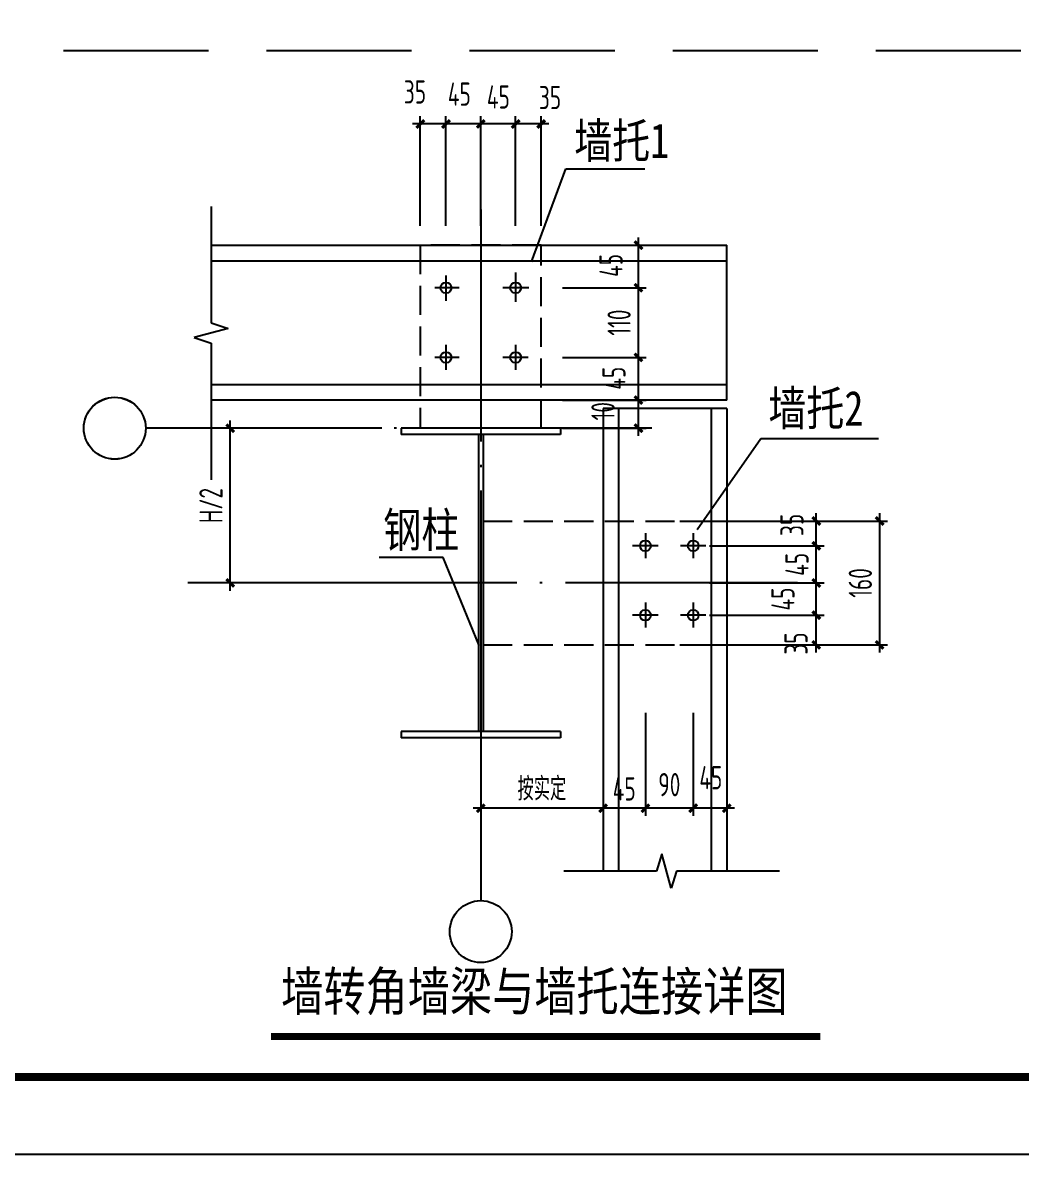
# Model space of a CAD drawing. Header units: millimetres. Extents: x 6950065 to 7140129, y 16284814 to 19754034.
# Drawn here: x 7026182 to 7039092, y 17736100 to 17750723 of the extents above; entities that cross this region are included whole.
import ezdxf

# ---------------------------------------------------------------- set-up
doc = ezdxf.new("R2010")
doc.units = ezdxf.units.MM
doc.header["$LTSCALE"] = 1500
doc.header["$MEASUREMENT"] = 0
doc.linetypes.add('DASH', pattern=[0.35, 0.25, -0.1])
doc.linetypes.add('DOTE', pattern=[2.4200000000000004, 2, -0.2, 0.02, -0.2])
doc.layers.get('Defpoints').update_dxf_attribs({"color": 1})
doc.layers.add('10', color=7, linetype='Continuous', lineweight=35)
for name, color, linetype in [('C型钢', 6, 'Continuous'), ('DOTE', 250, 'DOTE'), ('OTHER', 7, 'Continuous'), ('PUB_DIM', 161, 'Continuous'), ('PUB_TEXT', 7, 'Continuous'), ('TK', 4, 'Continuous'), ('图层1', 8, 'Continuous'), ('综合布线', 6, 'Continuous')]:
    doc.layers.add(name, color=color, linetype=linetype)
doc.styles.add('-宋体', font='', dxfattribs={"width": 0.8})
doc.styles.add('TSSD_Dimension', font='Tssdeng.shx', dxfattribs={"width": 0.699999988079071, "bigfont": 'hztxt.shx'})
doc.styles.get('-宋体').set_extended_font_data('SimSun')
doc.dimstyles.new('TSSD_20_100', dxfattribs={"dimtxt": 300, "dimasz": 100, "dimexe": 100, "dimexo": 250, "dimgap": 100, "dimtad": 1, "dimdec": 0, "dimlfac": 0.2, "dimzin": 0, "dimdsep": 46, "dimtxsty": 'TSSD_Dimension', "dimblk": 'ARCHTICK', "dimcen": 0, "dimdle": 100, "dimclrt": 7, "dimadec": 0, "dimazin": 0, "dimtfac": 1, "dimtdec": 0, "dimtix": 1, "dimtmove": 2, "dimatfit": 3, "dimfxl": 0, "dimtolj": 1, "dimtzin": 0, "dimarcsym": 0})

# ---------------------------------------------------------------- blocks, each defined once
blk = doc.blocks.new('_ArchTick')
at = {"color": 0, "linetype": 'ByBlock', "const_width": 0.4}
blk.add_lwpolyline([(-0.5, -0.5), (0.5, 0.5)], dxfattribs=at)
blk = doc.blocks.new('*D1072')
at = {"layer": 'Defpoints', "color": 0}
for p in [(7033683.957648532, 17742054.24461463), (7034232.147648534, 17742054.24461463), (7033683.957648532, 17740572.18479036)]:
    blk.add_point(p, dxfattribs=at)
at = {"layer": 'PUB_DIM', "color": 0, "lineweight": -2}
for p, q in [((7033683.957648532, 17741804.24461463), (7033683.957648532, 17740472.18479036)), ((7034232.147648534, 17741804.24461463), (7034232.147648534, 17740472.18479036)), ((7034332.147648534, 17740572.18479036), (7033583.957648532, 17740572.18479036))]:
    blk.add_line(p, q, dxfattribs=at)
at = {"layer": 'PUB_DIM', "color": 0, "lineweight": -2, "xscale": 100, "yscale": 100, "zscale": 100, "rotation": 180}
blk.add_blockref('_ArchTick', (7033683.957648532, 17740572.18479036), dxfattribs=at)
at = {"layer": 'PUB_DIM', "color": 0, "lineweight": -2, "xscale": 100, "yscale": 100, "zscale": 100}
blk.add_blockref('_ArchTick', (7034232.147648534, 17740572.18479036), dxfattribs=at)
at = {"layer": 'PUB_DIM', "color": 7, "insert": (7033958.052648533, 17740822.18479036), "char_height": 300, "attachment_point": 5, "style": 'TSSD_Dimension'}
blk.add_mtext('\\A1;45', dxfattribs=at)
blk = doc.blocks.new('*D1073')
at = {"layer": 'Defpoints', "color": 0}
for p in [(7032103.962067677, 17742054.24461463), (7033683.957648532, 17742054.24461463), (7032103.962067677, 17740572.18479036)]:
    blk.add_point(p, dxfattribs=at)
at = {"layer": 'PUB_DIM', "color": 0, "lineweight": -2}
for p, q in [((7032103.962067677, 17741804.24461463), (7032103.962067677, 17740472.18479036)), ((7033683.957648532, 17741804.24461463), (7033683.957648532, 17740472.18479036)), ((7033783.957648532, 17740572.18479036), (7032003.962067677, 17740572.18479036))]:
    blk.add_line(p, q, dxfattribs=at)
at = {"layer": 'PUB_DIM', "color": 0, "lineweight": -2, "xscale": 100, "yscale": 100, "zscale": 100, "rotation": 180}
blk.add_blockref('_ArchTick', (7032103.962067677, 17740572.18479036), dxfattribs=at)
at = {"layer": 'PUB_DIM', "color": 0, "lineweight": -2, "xscale": 100, "yscale": 100, "zscale": 100}
blk.add_blockref('_ArchTick', (7033683.957648532, 17740572.18479036), dxfattribs=at)
at = {"layer": 'PUB_DIM', "color": 7, "insert": (7032893.959858105, 17740822.18479036), "char_height": 300, "attachment_point": 5, "style": 'TSSD_Dimension'}
blk.add_mtext('\\A1;按实定', dxfattribs=at)
blk = doc.blocks.new('*D1074')
at = {"layer": 'Defpoints', "color": 0}
for p in [(7034850.107648533, 17742054.24461463), (7035283.957648532, 17742054.24461463), (7034850.107648533, 17740572.18479036)]:
    blk.add_point(p, dxfattribs=at)
at = {"layer": 'PUB_DIM', "color": 0, "lineweight": -2}
for p, q in [((7034850.107648533, 17741804.24461463), (7034850.107648533, 17740472.18479036)), ((7035283.957648532, 17741804.24461463), (7035283.957648532, 17740472.18479036)), ((7035383.957648532, 17740572.18479036), (7034750.107648533, 17740572.18479036))]:
    blk.add_line(p, q, dxfattribs=at)
at = {"layer": 'PUB_DIM', "color": 0, "lineweight": -2, "xscale": 100, "yscale": 100, "zscale": 100, "rotation": 180}
blk.add_blockref('_ArchTick', (7034850.107648533, 17740572.18479036), dxfattribs=at)
at = {"layer": 'PUB_DIM', "color": 0, "lineweight": -2, "xscale": 100, "yscale": 100, "zscale": 100}
blk.add_blockref('_ArchTick', (7035283.957648532, 17740572.18479036), dxfattribs=at)
at = {"layer": 'PUB_DIM', "color": 7, "insert": (7035077.471088259, 17740967.28397634), "char_height": 300, "attachment_point": 5, "style": 'TSSD_Dimension'}
blk.add_mtext('\\A1;45', dxfattribs=at)
blk = doc.blocks.new('*D1075')
at = {"layer": 'Defpoints', "color": 0}
for p in [(7034232.147648534, 17742054.24461463), (7034850.107648533, 17742054.24461463), (7034232.147648534, 17740572.18479036)]:
    blk.add_point(p, dxfattribs=at)
at = {"layer": 'PUB_DIM', "color": 0, "lineweight": -2}
for p, q in [((7034232.147648534, 17741804.24461463), (7034232.147648534, 17740472.18479036)), ((7034850.107648533, 17741804.24461463), (7034850.107648533, 17740472.18479036)), ((7034950.107648533, 17740572.18479036), (7034132.147648534, 17740572.18479036))]:
    blk.add_line(p, q, dxfattribs=at)
at = {"layer": 'PUB_DIM', "color": 0, "lineweight": -2, "xscale": 100, "yscale": 100, "zscale": 100, "rotation": 180}
blk.add_blockref('_ArchTick', (7034232.147648534, 17740572.18479036), dxfattribs=at)
at = {"layer": 'PUB_DIM', "color": 0, "lineweight": -2, "xscale": 100, "yscale": 100, "zscale": 100}
blk.add_blockref('_ArchTick', (7034850.107648533, 17740572.18479036), dxfattribs=at)
at = {"layer": 'PUB_DIM', "color": 7, "insert": (7034541.127648534, 17740877.2187576), "char_height": 300, "attachment_point": 5, "style": 'TSSD_Dimension'}
blk.add_mtext('\\A1;90', dxfattribs=at)
blk = doc.blocks.new('*D1076')
at = {"layer": 'Defpoints', "color": 0}
for p in [(7032911.1866573, 17747296.99047669), (7034142.209417528, 17747296.99047669), (7032911.1866573, 17746396.99047669)]:
    blk.add_point(p, dxfattribs=at)
at = {"layer": 'PUB_DIM', "color": 0, "lineweight": -2}
for p, q in [((7033161.1866573, 17747296.99047669), (7034242.209417528, 17747296.99047669)), ((7034142.209417528, 17746296.99047669), (7034142.209417528, 17747396.99047669)), ((7033161.1866573, 17746396.99047669), (7034242.209417528, 17746396.99047669))]:
    blk.add_line(p, q, dxfattribs=at)
at = {"layer": 'PUB_DIM', "color": 0, "lineweight": -2, "xscale": 100, "yscale": 100, "zscale": 100}
for p, rotation in [((7034142.209417528, 17747296.99047669), 90), ((7034142.209417528, 17746396.99047669), 270)]:
    blk.add_blockref('_ArchTick', p, dxfattribs=dict(at, rotation=rotation))
at = {"layer": 'PUB_DIM', "color": 7, "insert": (7033892.209417525, 17746846.99047669), "char_height": 300, "attachment_point": 5, "rotation": 90, "style": 'TSSD_Dimension'}
blk.add_mtext('\\A1;110', dxfattribs=at)
blk = doc.blocks.new('*D1077')
at = {"layer": 'Defpoints', "color": 0}
for p in [(7028865.789110625, 17745483.2610707), (7031073.962067677, 17745483.2610707), (7031073.962067677, 17743483.25955558)]:
    blk.add_point(p, dxfattribs=at)
at = {"layer": 'PUB_DIM', "color": 0, "lineweight": -2}
for p, q in [((7028865.789110625, 17743383.25955558), (7028865.789110625, 17745583.2610707)), ((7030823.962067677, 17745483.2610707), (7028765.789110625, 17745483.2610707)), ((7030823.962067677, 17743483.25955558), (7028765.789110625, 17743483.25955558))]:
    blk.add_line(p, q, dxfattribs=at)
at = {"layer": 'PUB_DIM', "color": 0, "lineweight": -2, "xscale": 100, "yscale": 100, "zscale": 100}
for p, rotation in [((7028865.789110625, 17745483.2610707), 90), ((7028865.789110625, 17743483.25955558), 270)]:
    blk.add_blockref('_ArchTick', p, dxfattribs=dict(at, rotation=rotation))
at = {"layer": 'PUB_DIM', "color": 7, "insert": (7028615.789110622, 17744483.26031314), "char_height": 300, "attachment_point": 5, "rotation": 90, "style": 'TSSD_Dimension'}
blk.add_mtext('\\A1;H/2', dxfattribs=at)
blk = doc.blocks.new('*D1078')
at = {"layer": 'Defpoints', "color": 0}
for p in [(7032911.1866573, 17745846.99047669), (7034142.209417528, 17745846.99047669), (7032911.1866573, 17745483.26078489)]:
    blk.add_point(p, dxfattribs=at)
at = {"layer": 'PUB_DIM', "color": 0, "lineweight": -2}
for p, q in [((7033161.1866573, 17745846.99047669), (7034242.209417528, 17745846.99047669)), ((7034142.209417528, 17745383.26078489), (7034142.209417528, 17745946.99047669)), ((7033161.1866573, 17745483.26078489), (7034242.209417528, 17745483.26078489))]:
    blk.add_line(p, q, dxfattribs=at)
at = {"layer": 'PUB_DIM', "color": 0, "lineweight": -2, "xscale": 100, "yscale": 100, "zscale": 100}
for p, rotation in [((7034142.209417528, 17745846.99047669), 90), ((7034142.209417528, 17745483.26078489), 270)]:
    blk.add_blockref('_ArchTick', p, dxfattribs=dict(at, rotation=rotation))
at = {"layer": 'PUB_DIM', "color": 7, "insert": (7033683.611491907, 17745701.97149983), "char_height": 300, "attachment_point": 5, "rotation": 90, "style": 'TSSD_Dimension'}
blk.add_mtext('\\A1;10', dxfattribs=at)
blk = doc.blocks.new('*D1079')
at = {"layer": 'Defpoints', "color": 0}
for p in [(7032911.1866573, 17746396.99047669), (7034142.209417528, 17746396.99047669), (7032911.1866573, 17745846.99047669)]:
    blk.add_point(p, dxfattribs=at)
at = {"layer": 'PUB_DIM', "color": 0, "lineweight": -2}
for p, q in [((7033161.1866573, 17746396.99047669), (7034242.209417528, 17746396.99047669)), ((7034142.209417528, 17745746.99047669), (7034142.209417528, 17746496.99047669)), ((7033161.1866573, 17745846.99047669), (7034242.209417528, 17745846.99047669))]:
    blk.add_line(p, q, dxfattribs=at)
at = {"layer": 'PUB_DIM', "color": 0, "lineweight": -2, "xscale": 100, "yscale": 100, "zscale": 100}
for p, rotation in [((7034142.209417528, 17746396.99047669), 90), ((7034142.209417528, 17745846.99047669), 270)]:
    blk.add_blockref('_ArchTick', p, dxfattribs=dict(at, rotation=rotation))
at = {"layer": 'PUB_DIM', "color": 7, "insert": (7033824.693936072, 17746128.62992762), "char_height": 300, "attachment_point": 5, "rotation": 90, "style": 'TSSD_Dimension'}
blk.add_mtext('\\A1;45', dxfattribs=at)
blk = doc.blocks.new('*D1080')
at = {"layer": 'Defpoints', "color": 0}
for p in [(7034812.190143401, 17743483.25566665), (7036441.398154203, 17743483.25566665), (7034812.190143401, 17743066.87566665)]:
    blk.add_point(p, dxfattribs=at)
at = {"layer": 'PUB_DIM', "color": 0, "lineweight": -2}
for p, q in [((7035062.190143401, 17743483.25566665), (7036541.398154203, 17743483.25566665)), ((7036441.398154203, 17742966.87566665), (7036441.398154203, 17743583.25566665)), ((7035062.190143401, 17743066.87566665), (7036541.398154203, 17743066.87566665))]:
    blk.add_line(p, q, dxfattribs=at)
at = {"layer": 'PUB_DIM', "color": 0, "lineweight": -2, "xscale": 100, "yscale": 100, "zscale": 100}
for p, rotation in [((7036441.398154203, 17743483.25566665), 90), ((7036441.398154203, 17743066.87566665), 270)]:
    blk.add_blockref('_ArchTick', p, dxfattribs=dict(at, rotation=rotation))
at = {"layer": 'PUB_DIM', "color": 7, "insert": (7036009.398154203, 17743275.06566665), "char_height": 300, "attachment_point": 5, "rotation": 90, "style": 'TSSD_Dimension'}
blk.add_mtext('\\A1;45', dxfattribs=at)
blk = doc.blocks.new('*D1081')
at = {"layer": 'Defpoints', "color": 0}
for p in [(7034812.190143401, 17743962.97566665), (7036441.398154203, 17743962.97566665), (7034812.190143401, 17743483.25566665)]:
    blk.add_point(p, dxfattribs=at)
at = {"layer": 'PUB_DIM', "color": 0, "lineweight": -2}
for p, q in [((7036441.398154203, 17743383.25566665), (7036441.398154203, 17744062.97566665)), ((7035062.190143401, 17743962.97566665), (7036541.398154203, 17743962.97566665)), ((7035062.190143401, 17743483.25566665), (7036541.398154203, 17743483.25566665))]:
    blk.add_line(p, q, dxfattribs=at)
at = {"layer": 'PUB_DIM', "color": 0, "lineweight": -2, "xscale": 100, "yscale": 100, "zscale": 100}
for p, rotation in [((7036441.398154203, 17743962.97566665), 90), ((7036441.398154203, 17743483.25566665), 270)]:
    blk.add_blockref('_ArchTick', p, dxfattribs=dict(at, rotation=rotation))
at = {"layer": 'PUB_DIM', "color": 7, "insert": (7036191.3981542, 17743723.11566665), "char_height": 300, "attachment_point": 5, "rotation": 90, "style": 'TSSD_Dimension'}
blk.add_mtext('\\A1;45', dxfattribs=at)
blk = doc.blocks.new('A$C71A3760F')
at = {"layer": 'DOTE'}
for p, q in [((161.8982671699523, 328.7242139906157), (161.8982671699523, -2.91038304567337e-11)), ((0, 165.4213465525536), (320.0380497474689, 165.4213465525536))]:
    blk.add_line(p, q, dxfattribs=at)
at = {"layer": '图层1'}
blk.add_circle((161.8982671699523, 165.4213465525536), 70, dxfattribs=at)
blk = doc.blocks.new('*D1082')
at = {"layer": 'Defpoints', "color": 0}
for p in [(7034812.190143401, 17743066.87566665), (7036441.398154203, 17743066.87566665), (7034812.190143401, 17742683.25566665)]:
    blk.add_point(p, dxfattribs=at)
at = {"layer": 'PUB_DIM', "color": 0, "lineweight": -2}
for p, q in [((7035062.190143401, 17743066.87566665), (7036541.398154203, 17743066.87566665)), ((7036441.398154203, 17742583.25566665), (7036441.398154203, 17743166.87566665)), ((7035062.190143401, 17742683.25566665), (7036541.398154203, 17742683.25566665))]:
    blk.add_line(p, q, dxfattribs=at)
at = {"layer": 'PUB_DIM', "color": 0, "lineweight": -2, "xscale": 100, "yscale": 100, "zscale": 100}
for p, rotation in [((7036441.398154203, 17743066.87566665), 90), ((7036441.398154203, 17742683.25566665), 270)]:
    blk.add_blockref('_ArchTick', p, dxfattribs=dict(at, rotation=rotation))
at = {"layer": 'PUB_DIM', "color": 7, "insert": (7036178.584424647, 17742700.57466369), "char_height": 300, "attachment_point": 5, "rotation": 90, "style": 'TSSD_Dimension'}
blk.add_mtext('\\A1;35', dxfattribs=at)
blk = doc.blocks.new('*D1083')
at = {"layer": 'Defpoints', "color": 0}
for p in [(7034426.786451101, 17744283.26352785), (7037260.126004837, 17744283.26352785), (7034426.786451101, 17742683.26352785)]:
    blk.add_point(p, dxfattribs=at)
at = {"layer": 'PUB_DIM', "color": 0, "lineweight": -2}
for p, q in [((7037260.126004837, 17742583.26352785), (7037260.126004837, 17744383.26352785)), ((7034676.786451101, 17744283.26352785), (7037360.126004837, 17744283.26352785)), ((7034676.786451101, 17742683.26352785), (7037360.126004837, 17742683.26352785))]:
    blk.add_line(p, q, dxfattribs=at)
at = {"layer": 'PUB_DIM', "color": 0, "lineweight": -2, "xscale": 100, "yscale": 100, "zscale": 100}
for p, rotation in [((7037260.126004837, 17744283.26352785), 90), ((7037260.126004837, 17742683.26352785), 270)]:
    blk.add_blockref('_ArchTick', p, dxfattribs=dict(at, rotation=rotation))
at = {"layer": 'PUB_DIM', "color": 7, "insert": (7037010.126004835, 17743483.26352785), "char_height": 300, "attachment_point": 5, "rotation": 90, "style": 'TSSD_Dimension'}
blk.add_mtext('\\A1;160', dxfattribs=at)
blk = doc.blocks.new('*D1084')
at = {"layer": 'Defpoints', "color": 0}
for p in [(7034812.190143401, 17744283.25566665), (7036441.398154203, 17744283.25566665), (7034812.190143401, 17743962.97566665)]:
    blk.add_point(p, dxfattribs=at)
at = {"layer": 'PUB_DIM', "color": 0, "lineweight": -2}
for p, q in [((7036441.398154203, 17743862.97566665), (7036441.398154203, 17744383.25566665)), ((7035062.190143401, 17744283.25566665), (7036541.398154203, 17744283.25566665)), ((7035062.190143401, 17743962.97566665), (7036541.398154203, 17743962.97566665))]:
    blk.add_line(p, q, dxfattribs=at)
at = {"layer": 'PUB_DIM', "color": 0, "lineweight": -2, "xscale": 100, "yscale": 100, "zscale": 100}
for p, rotation in [((7036441.398154203, 17744283.25566665), 90), ((7036441.398154203, 17743962.97566665), 270)]:
    blk.add_blockref('_ArchTick', p, dxfattribs=dict(at, rotation=rotation))
at = {"layer": 'PUB_DIM', "color": 7, "insert": (7036125.904289197, 17744233.34091493), "char_height": 300, "attachment_point": 5, "rotation": 90, "style": 'TSSD_Dimension'}
blk.add_mtext('\\A1;35', dxfattribs=at)
blk = doc.blocks.new('*D1085')
at = {"layer": 'Defpoints', "color": 0}
for p in [(7032911.1866573, 17747846.99047669), (7034142.209417528, 17747846.99047669), (7032911.1866573, 17747296.99047669)]:
    blk.add_point(p, dxfattribs=at)
at = {"layer": 'PUB_DIM', "color": 0, "lineweight": -2}
for p, q in [((7034142.209417528, 17747196.99047669), (7034142.209417528, 17747946.99047669)), ((7033161.1866573, 17747846.99047669), (7034242.209417528, 17747846.99047669)), ((7033161.1866573, 17747296.99047669), (7034242.209417528, 17747296.99047669))]:
    blk.add_line(p, q, dxfattribs=at)
at = {"layer": 'PUB_DIM', "color": 0, "lineweight": -2, "xscale": 100, "yscale": 100, "zscale": 100}
for p, rotation in [((7034142.209417528, 17747846.99047669), 90), ((7034142.209417528, 17747296.99047669), 270)]:
    blk.add_blockref('_ArchTick', p, dxfattribs=dict(at, rotation=rotation))
at = {"layer": 'PUB_DIM', "color": 7, "insert": (7033787.074156754, 17747585.57192732), "char_height": 300, "attachment_point": 5, "rotation": 90, "style": 'TSSD_Dimension'}
blk.add_mtext('\\A1;45', dxfattribs=at)
blk = doc.blocks.new('*D1086')
at = {"layer": 'Defpoints', "color": 0}
for p in [(7031321.659054758, 17749413.8297433), (7031321.659054758, 17747846.98924739), (7031653.959054759, 17747846.98924739)]:
    blk.add_point(p, dxfattribs=at)
at = {"layer": 'PUB_DIM', "color": 0, "lineweight": -2}
for p, q in [((7031321.659054758, 17748096.98924739), (7031321.659054758, 17749513.8297433)), ((7031653.959054759, 17748096.98924739), (7031653.959054759, 17749513.8297433)), ((7031753.959054759, 17749413.8297433), (7031221.659054758, 17749413.8297433))]:
    blk.add_line(p, q, dxfattribs=at)
at = {"layer": 'PUB_DIM', "color": 0, "lineweight": -2, "xscale": 100, "yscale": 100, "zscale": 100, "rotation": 180}
blk.add_blockref('_ArchTick', (7031321.659054758, 17749413.8297433), dxfattribs=at)
at = {"layer": 'PUB_DIM', "color": 0, "lineweight": -2, "xscale": 100, "yscale": 100, "zscale": 100}
blk.add_blockref('_ArchTick', (7031653.959054759, 17749413.8297433), dxfattribs=at)
at = {"layer": 'PUB_DIM', "color": 7, "insert": (7031253.154730644, 17749827.58054296), "char_height": 300, "attachment_point": 5, "style": 'TSSD_Dimension'}
blk.add_mtext('\\A1;35', dxfattribs=at)
blk = doc.blocks.new('*D1087')
at = {"layer": 'Defpoints', "color": 0}
for p in [(7032103.959054759, 17749413.8297433), (7032103.959054759, 17747846.98924739), (7032553.959054759, 17747846.98924739)]:
    blk.add_point(p, dxfattribs=at)
at = {"layer": 'PUB_DIM', "color": 0, "lineweight": -2}
for p, q in [((7032103.959054759, 17748096.98924739), (7032103.959054759, 17749513.8297433)), ((7032553.959054759, 17748096.98924739), (7032553.959054759, 17749513.8297433)), ((7032653.959054759, 17749413.8297433), (7032003.959054759, 17749413.8297433))]:
    blk.add_line(p, q, dxfattribs=at)
at = {"layer": 'PUB_DIM', "color": 0, "lineweight": -2, "xscale": 100, "yscale": 100, "zscale": 100, "rotation": 180}
blk.add_blockref('_ArchTick', (7032103.959054759, 17749413.8297433), dxfattribs=at)
at = {"layer": 'PUB_DIM', "color": 0, "lineweight": -2, "xscale": 100, "yscale": 100, "zscale": 100}
blk.add_blockref('_ArchTick', (7032553.959054759, 17749413.8297433), dxfattribs=at)
at = {"layer": 'PUB_DIM', "color": 7, "insert": (7032331.230405552, 17749762.58804594), "char_height": 300, "attachment_point": 5, "style": 'TSSD_Dimension'}
blk.add_mtext('\\A1;45', dxfattribs=at)
blk = doc.blocks.new('*D1088')
at = {"layer": 'Defpoints', "color": 0}
for p in [(7031653.959054759, 17749413.8297433), (7031653.959054759, 17747846.98924739), (7032103.959054759, 17747846.98924739)]:
    blk.add_point(p, dxfattribs=at)
at = {"layer": 'PUB_DIM', "color": 0, "lineweight": -2}
for p, q in [((7031653.959054759, 17748096.98924739), (7031653.959054759, 17749513.8297433)), ((7032103.959054759, 17748096.98924739), (7032103.959054759, 17749513.8297433)), ((7032203.959054759, 17749413.8297433), (7031553.959054759, 17749413.8297433))]:
    blk.add_line(p, q, dxfattribs=at)
at = {"layer": 'PUB_DIM', "color": 0, "lineweight": -2, "xscale": 100, "yscale": 100, "zscale": 100, "rotation": 180}
blk.add_blockref('_ArchTick', (7031653.959054759, 17749413.8297433), dxfattribs=at)
at = {"layer": 'PUB_DIM', "color": 0, "lineweight": -2, "xscale": 100, "yscale": 100, "zscale": 100}
blk.add_blockref('_ArchTick', (7032103.959054759, 17749413.8297433), dxfattribs=at)
at = {"layer": 'PUB_DIM', "color": 7, "insert": (7031826.449566109, 17749799.71826557), "char_height": 300, "attachment_point": 5, "style": 'TSSD_Dimension'}
blk.add_mtext('\\A1;45', dxfattribs=at)
blk = doc.blocks.new('*D1089')
at = {"layer": 'Defpoints', "color": 0}
for p in [(7032553.959054759, 17749413.8297433), (7032553.959054759, 17747846.98924739), (7032885.099054758, 17747846.98924739)]:
    blk.add_point(p, dxfattribs=at)
at = {"layer": 'PUB_DIM', "color": 0, "lineweight": -2}
for p, q in [((7032553.959054759, 17748096.98924739), (7032553.959054759, 17749513.8297433)), ((7032885.099054758, 17748096.98924739), (7032885.099054758, 17749513.8297433)), ((7032985.099054758, 17749413.8297433), (7032453.959054759, 17749413.8297433))]:
    blk.add_line(p, q, dxfattribs=at)
at = {"layer": 'PUB_DIM', "color": 0, "lineweight": -2, "xscale": 100, "yscale": 100, "zscale": 100, "rotation": 180}
blk.add_blockref('_ArchTick', (7032553.959054759, 17749413.8297433), dxfattribs=at)
at = {"layer": 'PUB_DIM', "color": 0, "lineweight": -2, "xscale": 100, "yscale": 100, "zscale": 100}
blk.add_blockref('_ArchTick', (7032885.099054758, 17749413.8297433), dxfattribs=at)
at = {"layer": 'PUB_DIM', "color": 7, "insert": (7032999.343089476, 17749754.84319137), "char_height": 300, "attachment_point": 5, "style": 'TSSD_Dimension'}
blk.add_mtext('\\A1;35', dxfattribs=at)
blk = doc.blocks.new('GeYuanFrame_76101748', base_point=(20.08568540801701, 4.526152566438171))
at = {"layer": 'TK'}
blk.add_lwpolyline([(20.08568540801701, 4.526152566438171), (20.08568540801701, 598.5261525664382), (861.0856854080171, 598.5261525664382), (861.0856854080171, 4.526152566438171)], close=True, dxfattribs=at)
at = {"layer": 'TK', "const_width": 1}
blk.add_lwpolyline([(45.08568540801701, 588.5261525664382), (851.0856854080171, 588.5261525664382), (851.0856854080171, 14.52615256643817), (45.08568540801701, 14.52615256643817)], close=True, dxfattribs=at)

msp = doc.modelspace()

# ---------------------------------------------------------------- linework, layer by layer
at = {"layer": '10', "color": 7, "const_width": 89.99999761581421, "elevation": 1400}
msp.add_lwpolyline([(7029391.180143913, 17737621.16179931), (7036493.051964121, 17737621.16179931)], dxfattribs=at)
at = {"layer": 'DOTE'}
for p, q in [((7032103.962067677, 17748309.73943999), (7032103.962067677, 17739378.58174538)), ((7031653.962067677, 17747456.7736606), (7031653.962067677, 17747127.84485623)), ((7032553.962067677, 17747492.33303951), (7032553.962067677, 17747114.51018013)), ((7031824.379479937, 17747296.98924739), (7031508.982006917, 17747296.98924739)), ((7032726.149270382, 17747296.98924739), (7032388.540721124, 17747296.98924739)), ((7031653.962067677, 17746558.88751455), (7031653.962067677, 17746238.84946481)), ((7032553.962067677, 17746558.88751455), (7032553.962067677, 17746238.84946481)), ((7031824.379479937, 17746396.98924739), (7031508.982006917, 17746396.98924739)), ((7032717.264935115, 17746396.98924739), (7032388.540721124, 17746396.98924739)), ((7034313.575098531, 17745483.26258583), (7027772.959238913, 17745483.26258583)), ((7034313.575098531, 17745483.26258583), (7027772.959238913, 17745483.26258583)), ((7036198.788760627, 17743483.25955558), (7028317.894857615, 17743483.25955558))]:
    msp.add_line(p, q, dxfattribs=at)
at = {"layer": 'OTHER'}
for p, q in [((7028618.985689243, 17748346.22273368), (7028618.985689243, 17746842.53837447)), ((7028618.985689243, 17746842.53837447), (7028838.985689243, 17746772.53837447)), ((7028838.985689243, 17746772.53837447), (7028398.985689243, 17746652.53837447)), ((7028398.985689243, 17746652.53837447), (7028618.985689243, 17746582.53837447)), ((7028618.985689243, 17746582.53837447), (7028618.985689243, 17744815.12432345))]:
    msp.add_line(p, q, dxfattribs=at)
at = {"layer": 'PUB_DIM'}
for p, q in [((7034445.773186348, 17739981.14105617), (7034375.773186348, 17739761.14105617)), ((7034565.773186348, 17739541.14105617), (7034445.773186348, 17739981.14105617)), ((7034375.773186348, 17739761.14105617), (7033177.03833054, 17739761.14105617)), ((7034635.773186348, 17739761.14105617), (7034565.773186348, 17739541.14105617)), ((7035963.719315123, 17739761.14105617), (7034635.773186348, 17739761.14105617))]:
    msp.add_line(p, q, dxfattribs=at)
at = {"layer": '图层1'}
for p, q in [((7032758.733379118, 17747633.67166162), (7033202.649500167, 17748832.6996614)), ((7033202.649500167, 17748832.6996614), (7034222.4562412, 17748832.6996614)), ((7028618.985689243, 17747846.98924739), (7035286.529559929, 17747846.98924739)), ((7035286.529559929, 17745846.98924739), (7035286.529559929, 17747846.98924739)), ((7028618.985689243, 17747646.98924739), (7035286.529559929, 17747646.98924739)), ((7028618.985689243, 17746046.98924739), (7035286.529559929, 17746046.98924739)), ((7035286.529559929, 17745846.98924739), (7028618.985689243, 17745846.98924739)), ((7033683.962067677, 17745739.08482403), (7033683.962067677, 17739764.31064213)), ((7035283.962067677, 17745739.08482403), (7033683.962067677, 17745739.08482403)), ((7033883.962067677, 17745739.08482403), (7033883.962067677, 17739764.31064213)), ((7035083.962067677, 17745739.08482403), (7035083.962067677, 17739764.31064213)), ((7035283.962067677, 17745739.08482403), (7035283.962067677, 17739764.31064213)), ((7033133.962067677, 17745483.25955558), (7031073.962067677, 17745483.25955558)), ((7031073.962067677, 17745483.25955558), (7031073.962067677, 17745403.25955558)), ((7033133.962067677, 17745403.25955558), (7031073.962067677, 17745403.25955558)), ((7032885.098832162, 17745483.25955558), (7031321.657233395, 17745483.25955558)), ((7032073.962067677, 17745403.25955558), (7032073.962067677, 17741563.25955558)), ((7032133.962067677, 17745403.25955558), (7032133.962067677, 17741563.25955558)), ((7033133.962067677, 17745483.25955558), (7033133.962067677, 17745403.25955558)), ((7034901.866502946, 17744174.99787576), (7035723.570617029, 17745350.43177014)), ((7035723.570617029, 17745350.43177014), (7037243.338068213, 17745350.43177014)), ((7031616.120984437, 17743813.21249147), (7030788.603021519, 17743813.21249147)), ((7032081.600653846, 17742676.08190195), (7031616.120984437, 17743813.21249147)), ((7033133.962067677, 17741563.25955558), (7031073.962067677, 17741563.25955558)), ((7031073.962067677, 17741563.25955558), (7031073.962067677, 17741483.25955558)), ((7033133.962067677, 17741483.25955558), (7031073.962067677, 17741483.25955558)), ((7033133.962067677, 17741563.25955558), (7033133.962067677, 17741483.25955558))]:
    msp.add_line(p, q, dxfattribs=at)
at = {"layer": '图层1', "linetype": 'DASH'}
for p, q in [((7031321.657233395, 17747846.98924739), (7031321.657233395, 17745483.25955558)), ((7032885.098832162, 17747846.98924739), (7031321.657233395, 17747846.98924739)), ((7032885.098832162, 17745483.25955558), (7032885.098832162, 17747846.98924739)), ((7032133.962067677, 17744283.25955558), (7035283.962067677, 17744283.25955558)), ((7035283.962067677, 17744283.25955558), (7035283.962067677, 17742683.25955558)), ((7032133.962067677, 17742683.25955558), (7035283.962067677, 17742683.25955558))]:
    msp.add_line(p, q, dxfattribs=at)
at = {"layer": '图层1'}
for centre, radius in [((7031653.962067677, 17747296.98924739), 70), ((7032553.962067677, 17747296.98924739), 70), ((7031653.962067677, 17746396.98924739), 70), ((7032553.962067677, 17746396.98924739), 70), ((7027372.957883053, 17745482.22110314), 400), ((7027372.959238913, 17745483.26258583), 400), ((7032103.962067677, 17738978.58174538), 400)]:
    msp.add_circle(centre, radius, dxfattribs=at)
at = {"layer": '综合布线', "linetype": 'DASH', "ltscale": 5}
msp.add_line((7003084.957790205, 17750364.43246843), (7076684.956943557, 17750364.43246843), dxfattribs=at)

# ---------------------------------------------------------------- block references
at = {"layer": 'C型钢', "color": 3, "xscale": 100, "yscale": 100, "zscale": 100}
msp.add_blockref('GeYuanFrame_76101748', (7000559.944966654, 17736100.08599437), dxfattribs=at)
at = {"layer": '图层1', "rotation": 270}
for p in [(7034066.726352256, 17744124.87395691), (7034684.683100706, 17744124.87395691), (7034066.726352256, 17743228.77338652), (7034684.683100706, 17743228.77338652)]:
    msp.add_blockref('A$C71A3760F', p, dxfattribs=at)

# ---------------------------------------------------------------- texts
at = {"layer": 'PUB_TEXT', "style": '-宋体', "width": 0.8}
for s, height, p in [('墙托1', 450, (7033311.140897289, 17748972.71363737)), ('墙托2', 450, (7035821.945478115, 17745515.26738936)), ('钢柱', 450, (7030843.411125543, 17743943.10597517)), ('墙转角墙梁与墙托连接详图', 500, (7029522.606375046, 17737956.41733449))]:
    msp.add_text(s, height=height, dxfattribs=at).set_placement(p)

# ---------------------------------------------------------------- dimensions: what is measured, and where the dimension line sits
at = {"layer": 'PUB_DIM'}
for base, p1, p2, angle, text, picture, middle in [((7031321.659054758, 17749413.8297433), (7031653.959054759, 17747846.98924739), (7031321.659054758, 17747846.98924739), 180, '35', '*D1086', (7031253.154730644, 17749827.58054296)), ((7031653.959054759, 17749413.8297433), (7032103.959054759, 17747846.98924739), (7031653.959054759, 17747846.98924739), 180, '45', '*D1088', (7031826.449566109, 17749799.71826557)), ((7032103.959054759, 17749413.8297433), (7032553.959054759, 17747846.98924739), (7032103.959054759, 17747846.98924739), 180, '45', '*D1087', (7032331.230405552, 17749762.58804594)), ((7032553.959054759, 17749413.8297433), (7032885.099054758, 17747846.98924739), (7032553.959054759, 17747846.98924739), 180, '35', '*D1089', (7032999.343089476, 17749754.84319137)), ((7034142.209417528, 17747846.99047669), (7032911.1866573, 17747296.99047669), (7032911.1866573, 17747846.99047669), 90, '45', '*D1085', (7033787.074156754, 17747585.57192732)), ((7034142.209417528, 17746396.99047669), (7032911.1866573, 17745846.99047669), (7032911.1866573, 17746396.99047669), 90, '45', '*D1079', (7033824.693936072, 17746128.62992762)), ((7034142.209417528, 17745846.99047669), (7032911.1866573, 17745483.26078489), (7032911.1866573, 17745846.99047669), 90, '10', '*D1078', (7033683.611491907, 17745701.97149983)), ((7036441.398154203, 17744283.25566665), (7034812.190143401, 17743962.97566665), (7034812.190143401, 17744283.25566665), 90, '35', '*D1084', (7036125.904289197, 17744233.34091493)), ((7036441.398154203, 17743483.25566665), (7034812.190143401, 17743066.87566665), (7034812.190143401, 17743483.25566665), 90, '45', '*D1080', (7036009.398154203, 17743275.06566665)), ((7036441.398154203, 17743066.87566665), (7034812.190143401, 17742683.25566665), (7034812.190143401, 17743066.87566665), 90, '35', '*D1082', (7036178.584424647, 17742700.57466369)), ((7034232.147648534, 17740572.18479036), (7034850.107648533, 17742054.24461463), (7034232.147648534, 17742054.24461463), 180, '90', '*D1075', (7034541.127648534, 17740877.2187576)), ((7034850.107648533, 17740572.18479036), (7035283.957648532, 17742054.24461463), (7034850.107648533, 17742054.24461463), 180, '45', '*D1074', (7035077.471088259, 17740967.28397634))]:
    dim = msp.add_linear_dim(base=base, p1=p1, p2=p2, angle=angle, text=text, dimstyle='TSSD_20_100', dxfattribs=at)
    dim.commit()
    dim.dimension.update_dxf_attribs({"geometry": picture, "text_midpoint": middle, "dimtype": 129})
for p1, p2, distance, text, picture, middle in [((7032911.1866573, 17746396.99047669), (7032911.1866573, 17747296.99047669), -1231.0227602273226, '110', '*D1076', (7033892.209417525, 17746846.99047669)), ((7031073.962067677, 17743483.25955558), (7031073.962067677, 17745483.2610707), 2208.1729570515454, 'H/2', '*D1077', (7028615.789110622, 17744483.26031314)), ((7034426.786451101, 17742683.26352785), (7034426.786451101, 17744283.26352785), -2833.3395537361503, '160', '*D1083', (7037010.126004835, 17743483.26352785)), ((7034812.190143401, 17743483.25566665), (7034812.190143401, 17743962.97566665), -1629.2080108020455, '45', '*D1081', (7036191.3981542, 17743723.11566665)), ((7033683.957648532, 17742054.24461463), (7032103.962067677, 17742054.24461463), 1482.059824269265, '按实定', '*D1073', (7032893.959858105, 17740822.18479036)), ((7034232.147648534, 17742054.24461463), (7033683.957648532, 17742054.24461463), 1482.059824269265, '45', '*D1072', (7033958.052648533, 17740822.18479036))]:
    dim = msp.add_aligned_dim(p1=p1, p2=p2, distance=distance, text=text, dimstyle='TSSD_20_100', dxfattribs=at)
    dim.commit()
    dim.dimension.update_dxf_attribs({"geometry": picture, "text_midpoint": middle})

doc.saveas('drawing.dxf')
